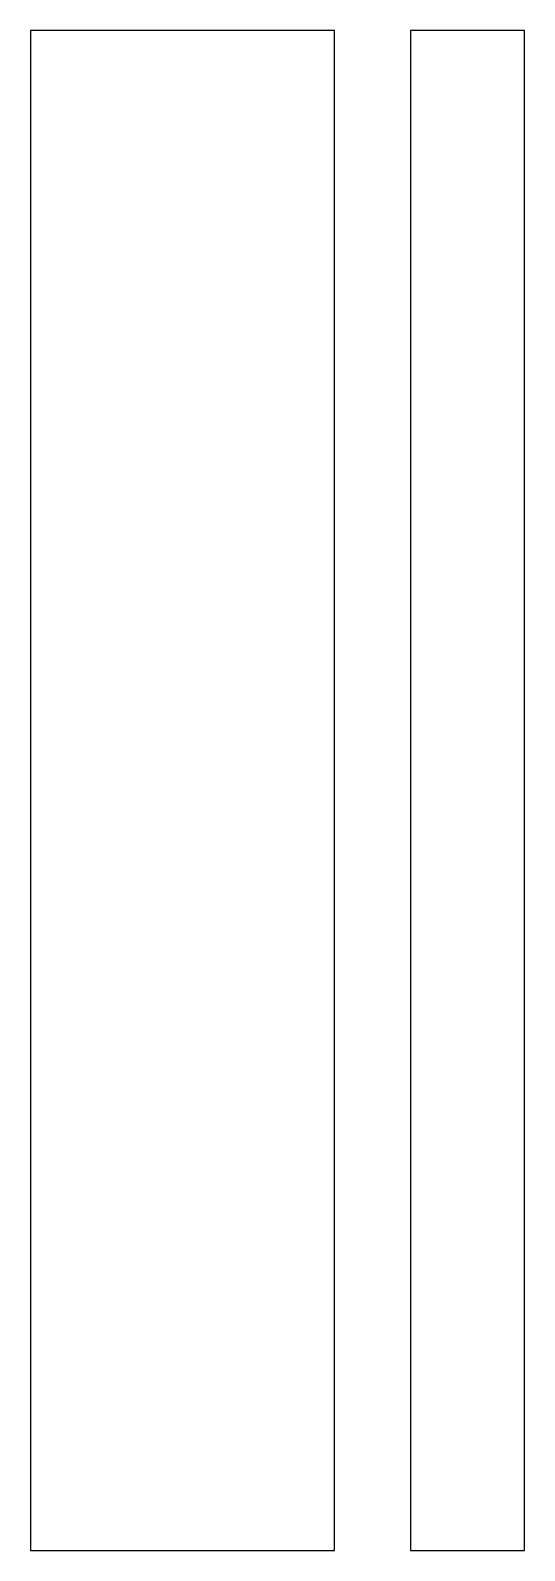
# Model space of a CAD drawing. Header units: millimetres. Extents: x 0 to 32, y 0 to 100.
import ezdxf

# ---------------------------------------------------------------- set-up
doc = ezdxf.new("R2010")
doc.units = ezdxf.units.MM
doc.layers.add('Sketch', color=7, linetype='CONTINUOUS')

msp = doc.modelspace()

# ---------------------------------------------------------------- linework, layer by layer
at = {"layer": 'Sketch'}
for p, q in [((20, 100), (0, 100)), ((0, 100), (0, 0)), ((20, 0), (20, 100)), ((25, 100), (25, 0)), ((32.5, 100), (25, 100)), ((32.5, 0), (32.5, 100)), ((0, 0), (20, 0)), ((25, 0), (32.5, 0))]:
    msp.add_line(p, q, dxfattribs=at)

doc.saveas('drawing.dxf')
